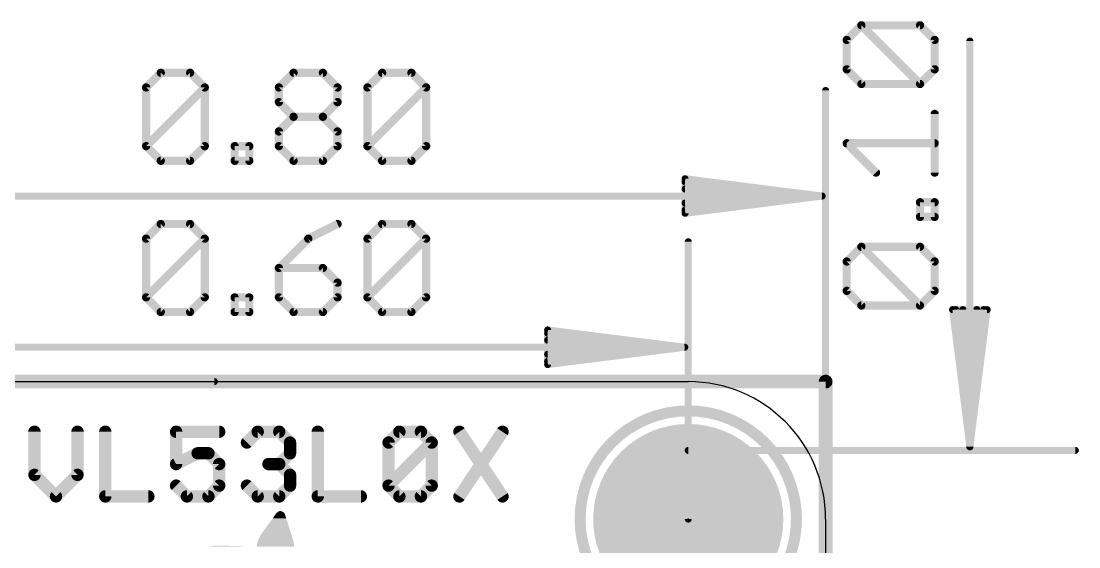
# Model space of a CAD drawing. Extents: x -6.5 to 25, y -5.3 to 24.4.
# Drawn here: x 5.44 to 25, y 14.73 to 24.44 of the extents above; entities that cross this region are included whole.
import ezdxf

# ---------------------------------------------------------------- set-up
doc = ezdxf.new("R2010")
doc.units = 0
for name, color, linetype in [('1', 12, 'CONTINUOUS'), ('16', 132, 'CONTINUOUS'), ('17', 110, 'CONTINUOUS'), ('20', 53, 'CONTINUOUS'), ('21', 40, 'CONTINUOUS'), ('23', 53, 'CONTINUOUS'), ('47', 253, 'CONTINUOUS')]:
    doc.layers.add(name, color=color, linetype=linetype)

# ---------------------------------------------------------------- blocks, each defined once
blk = doc.blocks.new('ROUNDP')
at = {"const_width": 0.5}
blk.add_lwpolyline([(0, -0.25, 1), (0, 0.25, 1), (0, -0.25)], format="xyb", dxfattribs=at)
blk = doc.blocks.new('RECT')
blk.add_solid([(-0.5, -0.5), (0.5, -0.5), (-0.5, 0.5), (0.5, 0.5)])

msp = doc.modelspace()

# ---------------------------------------------------------------- linework, layer by layer
at = {"layer": '1', "const_width": 0.254}
for points in [[(0, 17.78), (20.32, 17.78)], [(20.32, 17.78), (20.32, 0)]]:
    msp.add_lwpolyline(points, dxfattribs=at)
at = {"layer": '1', "const_width": 0.127}
for points in [[(20.3835, 17.78, 1), (20.2565, 17.78)], [(20.32, 17.7165, 1), (20.32, 17.8435)]]:
    msp.add_lwpolyline(points, format="xyb", dxfattribs=at)
at = {"layer": '16', "const_width": 0.254}
for points in [[(0, 17.78), (20.32, 17.78)], [(20.32, 17.78), (20.32, 0)]]:
    msp.add_lwpolyline(points, dxfattribs=at)
at = {"layer": '16', "const_width": 0.127}
for points in [[(20.3835, 17.78, 1), (20.2565, 17.78)], [(20.32, 17.7165, 1), (20.32, 17.8435)]]:
    msp.add_lwpolyline(points, format="xyb", dxfattribs=at)
at = {"layer": '20'}
for p, q in [((2.54, 17.78), (17.78, 17.78)), ((20.32, 15.24), (20.32, 2.54))]:
    msp.add_line(p, q, dxfattribs=at)
msp.add_arc((17.78, 15.24), 2.54, 0, 90, dxfattribs=at)
at = {"layer": '21'}
for points, const_width in [([(17.78, 13.24, 1), (17.78, 17.24, 1), (17.78, 13.24)], 0.2032), ([(5.7474, 16.8539, 1), (5.6331, 16.8539)], 0.1143), ([(6.544, 16.8539, 1), (6.4297, 16.8539)], 0.1143), ([(7.0571, 16.8539, 1), (6.9428, 16.8539)], 0.1143), ([(8.3097, 16.9111, 1), (8.3097, 16.7968)], 0.1143), ([(8.3669, 16.8539, 1), (8.2526, 16.8539)], 0.1143), ([(9.1063, 16.7968, 1), (9.1063, 16.9111)], 0.1143), ([(9.8186, 16.9111, 1), (9.8186, 16.7968)], 0.1143), ([(9.859, 16.8135, 1), (9.7782, 16.8943)], 0.1143), ([(10.2573, 16.8943, 1), (10.1764, 16.8135)], 0.1143), ([(10.2168, 16.7968, 1), (10.2168, 16.9111)], 0.1143), ([(10.9863, 16.8539, 1), (10.872, 16.8539)], 0.1143), ([(12.438, 16.9111, 1), (12.438, 16.7968)], 0.1143), ([(12.4784, 16.8135, 1), (12.3976, 16.8943)], 0.1143), ([(12.8767, 16.8943, 1), (12.7959, 16.8135)], 0.1143), ([(12.8363, 16.7968, 1), (12.8363, 16.9111)], 0.1143), ([(13.5962, 16.8856, 1), (13.5011, 16.8222)], 0.1143), ([(14.3927, 16.8222, 1), (14.2976, 16.8856)], 0.1143), ([(9.579, 16.6952, 1), (9.6598, 16.6144)], 0.1143), ([(10.4731, 16.6548, 1), (10.3588, 16.6548)], 0.1143), ([(10.3756, 16.6144, 1), (10.4564, 16.6952)], 0.1143), ([(12.296, 16.6548, 1), (12.1817, 16.6548)], 0.1143), ([(12.1985, 16.6952, 1), (12.2793, 16.6144)], 0.1143), ([(13.0926, 16.6548, 1), (12.9783, 16.6548)], 0.1143), ([(13.0758, 16.6144, 1), (12.995, 16.6952)], 0.1143), ([(12.995, 16.6144, 1), (13.0758, 16.6952)], 0.1143), ([(8.708, 16.5128, 1), (8.708, 16.3985)], 0.1143), ([(8.7335, 16.4045, 1), (8.6824, 16.5068)], 0.1143), ([(8.9475, 16.4961, 1), (8.8667, 16.4152)], 0.1143), ([(8.9071, 16.3985, 1), (8.9071, 16.5128)], 0.1143), ([(10.3588, 16.4556, 1), (10.4731, 16.4556)], 0.1143), ([(10.4564, 16.4152, 1), (10.3756, 16.4961)], 0.1143), ([(8.2841, 16.3076, 1), (8.3353, 16.2054)], 0.1143), ([(8.2526, 16.2565, 1), (8.3669, 16.2565)], 0.1143), ([(9.1634, 16.2565, 1), (9.0491, 16.2565)], 0.1143), ([(9.0658, 16.2161, 1), (9.1467, 16.2969)], 0.1143), ([(10.0177, 16.3137, 1), (10.0177, 16.1994)], 0.1143), ([(10.2573, 16.2969, 1), (10.1764, 16.2161)], 0.1143), ([(10.1764, 16.2969, 1), (10.2573, 16.2161)], 0.1143), ([(10.2168, 16.1994, 1), (10.2168, 16.3137)], 0.1143), ([(5.7307, 16.0978, 1), (5.6498, 16.017)], 0.1143), ([(5.6331, 16.0574, 1), (5.7474, 16.0574)], 0.1143), ([(6.4297, 16.0574, 1), (6.544, 16.0574)], 0.1143), ([(6.5272, 16.017, 1), (6.4464, 16.0978)], 0.1143), ([(10.4731, 16.0574, 1), (10.3588, 16.0574)], 0.1143), ([(10.3756, 16.017, 1), (10.4564, 16.0978)], 0.1143), ([(8.3501, 15.8986, 1), (8.2693, 15.8178)], 0.1143), ([(9.0491, 15.8582, 1), (9.1634, 15.8582)], 0.1143), ([(9.1467, 15.8178, 1), (9.0658, 15.8986)], 0.1143), ([(9.6598, 15.8986, 1), (9.579, 15.8178)], 0.1143), ([(10.3588, 15.8582, 1), (10.4731, 15.8582)], 0.1143), ([(10.4564, 15.8178, 1), (10.3756, 15.8986)], 0.1143), ([(12.1817, 15.8582, 1), (12.296, 15.8582)], 0.1143), ([(12.2793, 15.8986, 1), (12.1985, 15.8178)], 0.1143), ([(12.1985, 15.8986, 1), (12.2793, 15.8178)], 0.1143), ([(12.9783, 15.8582, 1), (13.0926, 15.8582)], 0.1143), ([(13.0758, 15.8178, 1), (12.995, 15.8986)], 0.1143), ([(6.0481, 15.6995, 1), (6.1289, 15.6187)], 0.1143), ([(6.0481, 15.6187, 1), (6.1289, 15.6995)], 0.1143), ([(7, 15.7163, 1), (7, 15.602)], 0.1143), ([(6.9428, 15.6591, 1), (7.0571, 15.6591)], 0.1143), ([(7.7965, 15.602, 1), (7.7965, 15.7163)], 0.1143), ([(8.5088, 15.7163, 1), (8.5088, 15.602)], 0.1143), ([(8.4684, 15.6187, 1), (8.5493, 15.6995)], 0.1143), ([(8.8667, 15.6995, 1), (8.9475, 15.6187)], 0.1143), ([(8.9071, 15.602, 1), (8.9071, 15.7163)], 0.1143), ([(9.8186, 15.7163, 1), (9.8186, 15.602)], 0.1143), ([(9.7782, 15.6187, 1), (9.859, 15.6995)], 0.1143), ([(10.1764, 15.6995, 1), (10.2573, 15.6187)], 0.1143), ([(10.2168, 15.602, 1), (10.2168, 15.7163)], 0.1143), ([(10.872, 15.6591, 1), (10.9863, 15.6591)], 0.1143), ([(10.9292, 15.7163, 1), (10.9292, 15.602)], 0.1143), ([(11.7257, 15.602, 1), (11.7257, 15.7163)], 0.1143), ([(12.438, 15.7163, 1), (12.438, 15.602)], 0.1143), ([(12.3976, 15.6187, 1), (12.4784, 15.6995)], 0.1143), ([(12.7959, 15.6995, 1), (12.8767, 15.6187)], 0.1143), ([(12.8363, 15.602, 1), (12.8363, 15.7163)], 0.1143), ([(13.5011, 15.6908, 1), (13.5962, 15.6274)], 0.1143), ([(14.2976, 15.6274, 1), (14.3927, 15.6908)], 0.1143)]:
    msp.add_lwpolyline(points, format="xyb", dxfattribs=dict(at, const_width=const_width))
at = {"layer": '21', "const_width": 0.2286}
for points in [[(5.6903, 16.8539), (5.6903, 16.0574)], [(6.4868, 16.0574), (6.4868, 16.8539)], [(7, 16.8539), (7, 15.6591)], [(9.1063, 16.8539), (8.3097, 16.8539)], [(8.3097, 16.8539), (8.3097, 16.2565)], [(9.6194, 16.6548), (9.8186, 16.8539)], [(9.8186, 16.8539), (10.2168, 16.8539)], [(10.2168, 16.8539), (10.416, 16.6548)], [(10.9292, 16.8539), (10.9292, 15.6591)], [(12.2389, 16.6548), (12.438, 16.8539)], [(12.438, 16.8539), (12.8363, 16.8539)], [(12.8363, 16.8539), (13.0354, 16.6548)], [(13.5486, 16.8539), (14.3452, 15.6591)], [(14.3452, 16.8539), (13.5486, 15.6591)], [(10.416, 16.6548), (10.416, 16.4556)], [(12.2389, 15.8582), (12.2389, 16.6548)], [(12.2389, 15.8582), (13.0354, 16.6548)], [(13.0354, 16.6548), (13.0354, 15.8582)], [(8.3097, 16.2565), (8.708, 16.4556)], [(8.708, 16.4556), (8.9071, 16.4556)], [(8.9071, 16.4556), (9.1063, 16.2565)], [(10.416, 16.4556), (10.2168, 16.2565)], [(9.1063, 16.2565), (9.1063, 15.8582)], [(10.2168, 16.2565), (10.0177, 16.2565)], [(10.2168, 16.2565), (10.416, 16.0574)], [(5.6903, 16.0574), (6.0885, 15.6591)], [(6.0885, 15.6591), (6.4868, 16.0574)], [(10.416, 16.0574), (10.416, 15.8582)], [(8.5088, 15.6591), (8.3097, 15.8582)], [(9.1063, 15.8582), (8.9071, 15.6591)], [(9.8186, 15.6591), (9.6194, 15.8582)], [(10.416, 15.8582), (10.2168, 15.6591)], [(12.438, 15.6591), (12.2389, 15.8582)], [(13.0354, 15.8582), (12.8363, 15.6591)], [(7, 15.6591), (7.7965, 15.6591)], [(8.9071, 15.6591), (8.5088, 15.6591)], [(10.2168, 15.6591), (9.8186, 15.6591)], [(10.9292, 15.6591), (11.7257, 15.6591)], [(12.8363, 15.6591), (12.438, 15.6591)]]:
    msp.add_lwpolyline(points, dxfattribs=at)
at = {"layer": '23'}
msp.add_point((17.78, 15.24), dxfattribs=at)
at = {"layer": '47'}
for points, const_width in [([(20.7093, 24.0926), (20.9805, 24.3637)], 0.1524), ([(20.9805, 24.3637), (22.0651, 24.3637)], 0.1524), ([(22.0651, 23.2791), (20.9805, 24.3637)], 0.1524), ([(22.0651, 24.3637), (22.3363, 24.0926)], 0.1524), ([(20.7093, 23.5503), (20.7093, 24.0926)], 0.1524), ([(22.3363, 24.0926), (22.3363, 23.5503)], 0.1524), ([(22.987, 16.575), (22.987, 24.0728)], 0.13), ([(7.7548, 23.2155), (8.026, 23.4867)], 0.1524), ([(8.026, 23.4867), (8.5683, 23.4867)], 0.1524), ([(8.5683, 23.4867), (8.8395, 23.2155)], 0.1524), ([(10.2105, 23.2155), (10.4817, 23.4867)], 0.1524), ([(10.4817, 23.4867), (11.024, 23.4867)], 0.1524), ([(11.024, 23.4867), (11.2952, 23.2155)], 0.1524), ([(11.8477, 23.2155), (12.1189, 23.4867)], 0.1524), ([(12.1189, 23.4867), (12.6612, 23.4867)], 0.1524), ([(12.6612, 23.4867), (12.9324, 23.2155)], 0.1524), ([(20.9805, 23.2791), (20.7093, 23.5503)], 0.1524), ([(22.3363, 23.5503), (22.0651, 23.2791)], 0.1524), ([(7.7548, 22.1309), (7.7548, 23.2155)], 0.1524), ([(7.7548, 22.1309), (8.8395, 23.2155)], 0.1524), ([(8.8395, 23.2155), (8.8395, 22.1309)], 0.1524), ([(10.2105, 22.9444), (10.2105, 23.2155)], 0.1524), ([(11.2952, 23.2155), (11.2952, 22.9444)], 0.1524), ([(11.8477, 22.1309), (11.8477, 23.2155)], 0.1524), ([(11.8477, 22.1309), (12.9324, 23.2155)], 0.1524), ([(12.9324, 23.2155), (12.9324, 22.1309)], 0.1524), ([(22.0651, 23.2791), (20.9805, 23.2791)], 0.1524), ([(20.32, 4.826), (20.32, 23.159)], 0.13), ([(10.4817, 22.6732), (10.2105, 22.9444)], 0.1524), ([(11.2952, 22.9444), (11.024, 22.6732)], 0.1524), ([(10.2105, 22.402), (10.4817, 22.6732)], 0.1524), ([(10.4817, 22.6732), (11.024, 22.6732)], 0.1524), ([(11.024, 22.6732), (11.2952, 22.402)], 0.1524), ([(22.3363, 21.6419), (22.3363, 22.7266)], 0.1524), ([(10.2105, 22.1309), (10.2105, 22.402)], 0.1524), ([(11.2952, 22.402), (11.2952, 22.1309)], 0.1524), ([(8.026, 21.8597), (7.7548, 22.1309)], 0.1524), ([(8.8395, 22.1309), (8.5683, 21.8597)], 0.1524), ([(9.392, 21.8597), (9.392, 22.1309)], 0.1524), ([(9.392, 22.1309), (9.6631, 22.1309)], 0.1524), ([(9.6631, 22.1309), (9.6631, 21.8597)], 0.1524), ([(10.4817, 21.8597), (10.2105, 22.1309)], 0.1524), ([(11.2952, 22.1309), (11.024, 21.8597)], 0.1524), ([(12.1189, 21.8597), (11.8477, 22.1309)], 0.1524), ([(12.9324, 22.1309), (12.6612, 21.8597)], 0.1524), ([(21.2516, 21.6419), (20.7093, 22.1843)], 0.1524), ([(20.7093, 22.1843), (22.3363, 22.1843)], 0.1524), ([(8.5683, 21.8597), (8.026, 21.8597)], 0.1524), ([(9.6631, 21.8597), (9.392, 21.8597)], 0.1524), ([(11.024, 21.8597), (10.4817, 21.8597)], 0.1524), ([(12.6612, 21.8597), (12.1189, 21.8597)], 0.1524), ([(20.255, 21.209), (17.72, 21.5282)], 0.13), ([(17.72, 21.5282), (17.72, 20.8898)], 0.13), ([(20.255, 21.209), (17.72, 21.469)], 0.13), ([(20.255, 21.209), (17.72, 21.339)], 0.13), ([(0.065, 21.209), (20.255, 21.209)], 0.13), ([(17.72, 20.8898), (20.255, 21.209)], 0.13), ([(17.72, 21.079), (20.255, 21.209)], 0.13), ([(17.72, 20.949), (20.255, 21.209)], 0.13), ([(22.0651, 20.8234), (22.0651, 21.0945)], 0.1524), ([(22.0651, 21.0945), (22.3363, 21.0945)], 0.1524), ([(22.3363, 21.0945), (22.3363, 20.8234)], 0.1524), ([(7.7548, 20.4215), (8.026, 20.6927)], 0.1524), ([(8.026, 20.6927), (8.5683, 20.6927)], 0.1524), ([(8.5683, 20.6927), (8.8395, 20.4215)], 0.1524), ([(11.2952, 20.6927), (10.7529, 20.4215)], 0.1524), ([(11.8477, 20.4215), (12.1189, 20.6927)], 0.1524), ([(12.1189, 20.6927), (12.6612, 20.6927)], 0.1524), ([(12.6612, 20.6927), (12.9324, 20.4215)], 0.1524), ([(22.3363, 20.8234), (22.0651, 20.8234)], 0.1524), ([(7.7548, 19.3369), (7.7548, 20.4215)], 0.1524), ([(7.7548, 19.3369), (8.8395, 20.4215)], 0.1524), ([(8.8395, 20.4215), (8.8395, 19.3369)], 0.1524), ([(10.7529, 20.4215), (10.2105, 19.8792)], 0.1524), ([(11.8477, 19.3369), (11.8477, 20.4215)], 0.1524), ([(11.8477, 19.3369), (12.9324, 20.4215)], 0.1524), ([(12.9324, 20.4215), (12.9324, 19.3369)], 0.1524), ([(17.78, 15.24), (17.78, 20.365)], 0.13), ([(20.7093, 19.9997), (20.9805, 20.2709)], 0.1524), ([(20.9805, 20.2709), (22.0651, 20.2709)], 0.1524), ([(22.0651, 19.1862), (20.9805, 20.2709)], 0.1524), ([(22.0651, 20.2709), (22.3363, 19.9997)], 0.1524), ([(10.2105, 19.8792), (10.2105, 19.3369)], 0.1524), ([(11.024, 19.8792), (10.2105, 19.8792)], 0.1524), ([(11.2952, 19.608), (11.024, 19.8792)], 0.1524), ([(20.7093, 19.4574), (20.7093, 19.9997)], 0.1524), ([(22.3363, 19.9997), (22.3363, 19.4574)], 0.1524), ([(11.2952, 19.3369), (11.2952, 19.608)], 0.1524), ([(8.026, 19.0657), (7.7548, 19.3369)], 0.1524), ([(8.8395, 19.3369), (8.5683, 19.0657)], 0.1524), ([(9.392, 19.0657), (9.392, 19.3369)], 0.1524), ([(9.392, 19.3369), (9.6631, 19.3369)], 0.1524), ([(9.6631, 19.3369), (9.6631, 19.0657)], 0.1524), ([(10.2105, 19.3369), (10.4817, 19.0657)], 0.1524), ([(11.024, 19.0657), (11.2952, 19.3369)], 0.1524), ([(12.1189, 19.0657), (11.8477, 19.3369)], 0.1524), ([(12.9324, 19.3369), (12.6612, 19.0657)], 0.1524), ([(20.9805, 19.1862), (20.7093, 19.4574)], 0.1524), ([(22.3363, 19.4574), (22.0651, 19.1862)], 0.1524), ([(22.0651, 19.1862), (20.9805, 19.1862)], 0.1524), ([(22.987, 16.575), (22.6678, 19.11)], 0.13), ([(22.6678, 19.11), (23.3062, 19.11)], 0.13), ([(22.987, 16.575), (22.727, 19.11)], 0.13), ([(22.987, 16.575), (22.857, 19.11)], 0.13), ([(23.3062, 19.11), (22.987, 16.575)], 0.13), ([(23.117, 19.11), (22.987, 16.575)], 0.13), ([(23.247, 19.11), (22.987, 16.575)], 0.13), ([(8.5683, 19.0657), (8.026, 19.0657)], 0.1524), ([(9.6631, 19.0657), (9.392, 19.0657)], 0.1524), ([(10.4817, 19.0657), (11.024, 19.0657)], 0.1524), ([(12.6612, 19.0657), (12.1189, 19.0657)], 0.1524), ([(17.715, 18.415), (15.18, 18.7342)], 0.13), ([(15.18, 18.7342), (15.18, 18.0958)], 0.13), ([(17.715, 18.415), (15.18, 18.675)], 0.13), ([(17.715, 18.415), (15.18, 18.545)], 0.13), ([(2.605, 18.415), (17.715, 18.415)], 0.13), ([(15.18, 18.0958), (17.715, 18.415)], 0.13), ([(15.18, 18.285), (17.715, 18.415)], 0.13), ([(15.18, 18.155), (17.715, 18.415)], 0.13), ([(9.017, 17.78), (-6.141, 17.78)], 0.13), ([(17.78, 16.51), (24.937, 16.51)], 0.13)]:
    msp.add_lwpolyline(points, dxfattribs=dict(at, const_width=const_width))
for points, const_width in [([(21.0074, 24.3907, 1), (20.9535, 24.3368)], 0.0762), ([(20.9805, 24.4018, 1), (20.9805, 24.3256)], 0.0762), ([(21.0074, 24.3368, 1), (20.9535, 24.3907)], 0.0762), ([(22.0921, 24.3907, 1), (22.0382, 24.3368)], 0.0762), ([(22.0651, 24.3256, 1), (22.0651, 24.4018)], 0.0762), ([(20.7474, 24.0926, 1), (20.6712, 24.0926)], 0.0762), ([(20.6824, 24.1195, 1), (20.7363, 24.0656)], 0.0762), ([(22.3744, 24.0926, 1), (22.2982, 24.0926)], 0.0762), ([(22.3094, 24.0656, 1), (22.3632, 24.1195)], 0.0762), ([(23.0195, 24.0728, 1), (22.9545, 24.0728)], 0.065), ([(8.026, 23.5248, 1), (8.026, 23.4486)], 0.0762), ([(8.0529, 23.4597, 1), (7.999, 23.5136)], 0.0762), ([(8.5952, 23.5136, 1), (8.5414, 23.4597)], 0.0762), ([(8.5683, 23.4486, 1), (8.5683, 23.5248)], 0.0762), ([(10.4817, 23.5248, 1), (10.4817, 23.4486)], 0.0762), ([(10.5086, 23.4597, 1), (10.4548, 23.5136)], 0.0762), ([(11.051, 23.5136, 1), (10.9971, 23.4597)], 0.0762), ([(11.024, 23.4486, 1), (11.024, 23.5248)], 0.0762), ([(12.1189, 23.5248, 1), (12.1189, 23.4486)], 0.0762), ([(12.1458, 23.4597, 1), (12.0919, 23.5136)], 0.0762), ([(12.6881, 23.5136, 1), (12.6343, 23.4597)], 0.0762), ([(12.6612, 23.4486, 1), (12.6612, 23.5248)], 0.0762), ([(20.7363, 23.5772, 1), (20.6824, 23.5233)], 0.0762), ([(20.6712, 23.5503, 1), (20.7474, 23.5503)], 0.0762), ([(22.2982, 23.5503, 1), (22.3744, 23.5503)], 0.0762), ([(22.3632, 23.5233, 1), (22.3094, 23.5772)], 0.0762), ([(7.7929, 23.2155, 1), (7.7167, 23.2155)], 0.0762), ([(7.7279, 23.2425, 1), (7.7818, 23.1886)], 0.0762), ([(8.8776, 23.2155, 1), (8.8014, 23.2155)], 0.0762), ([(8.8664, 23.1886, 1), (8.8125, 23.2425)], 0.0762), ([(8.8125, 23.1886, 1), (8.8664, 23.2425)], 0.0762), ([(10.2486, 23.2155, 1), (10.1724, 23.2155)], 0.0762), ([(10.1836, 23.2425, 1), (10.2375, 23.1886)], 0.0762), ([(11.3333, 23.2155, 1), (11.2571, 23.2155)], 0.0762), ([(11.2683, 23.1886, 1), (11.3221, 23.2425)], 0.0762), ([(11.8858, 23.2155, 1), (11.8096, 23.2155)], 0.0762), ([(11.8208, 23.2425, 1), (11.8746, 23.1886)], 0.0762), ([(12.9705, 23.2155, 1), (12.8943, 23.2155)], 0.0762), ([(12.9593, 23.1886, 1), (12.9054, 23.2425)], 0.0762), ([(12.9054, 23.1886, 1), (12.9593, 23.2425)], 0.0762), ([(20.9805, 23.3172, 1), (20.9805, 23.241)], 0.0762), ([(20.9535, 23.2521, 1), (21.0074, 23.306)], 0.0762), ([(22.0382, 23.306, 1), (22.0921, 23.2521)], 0.0762), ([(22.0382, 23.2521, 1), (22.0921, 23.306)], 0.0762), ([(22.0651, 23.241, 1), (22.0651, 23.3172)], 0.0762), ([(20.3525, 23.159, 1), (20.2875, 23.159)], 0.065), ([(10.2375, 22.9713, 1), (10.1836, 22.9174)], 0.0762), ([(10.1724, 22.9444, 1), (10.2486, 22.9444)], 0.0762), ([(11.2571, 22.9444, 1), (11.3333, 22.9444)], 0.0762), ([(11.3221, 22.9174, 1), (11.2683, 22.9713)], 0.0762), ([(10.4817, 22.7113, 1), (10.4817, 22.6351)], 0.0762), ([(10.5086, 22.6463, 1), (10.4548, 22.7001)], 0.0762), ([(10.4548, 22.6463, 1), (10.5086, 22.7001)], 0.0762), ([(11.051, 22.7001, 1), (10.9971, 22.6463)], 0.0762), ([(10.9971, 22.7001, 1), (11.051, 22.6463)], 0.0762), ([(11.024, 22.6351, 1), (11.024, 22.7113)], 0.0762), ([(22.3744, 22.7266, 1), (22.2982, 22.7266)], 0.0762), ([(10.2486, 22.402, 1), (10.1724, 22.402)], 0.0762), ([(10.1836, 22.429, 1), (10.2375, 22.3751)], 0.0762), ([(11.3333, 22.402, 1), (11.2571, 22.402)], 0.0762), ([(11.2683, 22.3751, 1), (11.3221, 22.429)], 0.0762), ([(7.7818, 22.1578, 1), (7.7279, 22.1039)], 0.0762), ([(7.7279, 22.1578, 1), (7.7818, 22.1039)], 0.0762), ([(7.7167, 22.1309, 1), (7.7929, 22.1309)], 0.0762), ([(8.8014, 22.1309, 1), (8.8776, 22.1309)], 0.0762), ([(8.8664, 22.1039, 1), (8.8125, 22.1578)], 0.0762), ([(9.4301, 22.1309, 1), (9.3539, 22.1309)], 0.0762), ([(9.392, 22.169, 1), (9.392, 22.0928)], 0.0762), ([(9.7012, 22.1309, 1), (9.625, 22.1309)], 0.0762), ([(9.6631, 22.0928, 1), (9.6631, 22.169)], 0.0762), ([(10.2375, 22.1578, 1), (10.1836, 22.1039)], 0.0762), ([(10.1724, 22.1309, 1), (10.2486, 22.1309)], 0.0762), ([(11.2571, 22.1309, 1), (11.3333, 22.1309)], 0.0762), ([(11.3221, 22.1039, 1), (11.2683, 22.1578)], 0.0762), ([(11.8746, 22.1578, 1), (11.8208, 22.1039)], 0.0762), ([(11.8208, 22.1578, 1), (11.8746, 22.1039)], 0.0762), ([(11.8096, 22.1309, 1), (11.8858, 22.1309)], 0.0762), ([(12.8943, 22.1309, 1), (12.9705, 22.1309)], 0.0762), ([(12.9593, 22.1039, 1), (12.9054, 22.1578)], 0.0762), ([(20.7363, 22.2112, 1), (20.6824, 22.1573)], 0.0762), ([(20.7093, 22.2224, 1), (20.7093, 22.1462)], 0.0762), ([(22.3363, 22.1462, 1), (22.3363, 22.2224)], 0.0762), ([(8.026, 21.8978, 1), (8.026, 21.8216)], 0.0762), ([(7.999, 21.8328, 1), (8.0529, 21.8866)], 0.0762), ([(8.5414, 21.8866, 1), (8.5952, 21.8328)], 0.0762), ([(8.5683, 21.8216, 1), (8.5683, 21.8978)], 0.0762), ([(9.392, 21.8978, 1), (9.392, 21.8216)], 0.0762), ([(9.6631, 21.8216, 1), (9.6631, 21.8978)], 0.0762), ([(10.4817, 21.8978, 1), (10.4817, 21.8216)], 0.0762), ([(10.4548, 21.8328, 1), (10.5086, 21.8866)], 0.0762), ([(10.9971, 21.8866, 1), (11.051, 21.8328)], 0.0762), ([(11.024, 21.8216, 1), (11.024, 21.8978)], 0.0762), ([(12.1189, 21.8978, 1), (12.1189, 21.8216)], 0.0762), ([(12.0919, 21.8328, 1), (12.1458, 21.8866)], 0.0762), ([(12.6343, 21.8866, 1), (12.6881, 21.8328)], 0.0762), ([(12.6612, 21.8216, 1), (12.6612, 21.8978)], 0.0762), ([(9.3539, 21.8597, 1), (9.4301, 21.8597)], 0.0762), ([(9.625, 21.8597, 1), (9.7012, 21.8597)], 0.0762), ([(17.7241, 21.5605, 1), (17.7159, 21.496)], 0.065), ([(17.7525, 21.5282, 1), (17.6875, 21.5282)], 0.065), ([(17.7233, 21.5013, 1), (17.7167, 21.4367)], 0.065), ([(21.2247, 21.615, 1), (21.2786, 21.6689)], 0.0762), ([(22.2982, 21.6419, 1), (22.3744, 21.6419)], 0.0762), ([(17.7217, 21.3715, 1), (17.7183, 21.3065)], 0.065), ([(17.7183, 21.1115, 1), (17.7217, 21.0465)], 0.065), ([(20.2591, 21.1768, 1), (20.2509, 21.2412)], 0.065), ([(20.2509, 21.1768, 1), (20.2591, 21.2412)], 0.065), ([(20.2583, 21.1767, 1), (20.2517, 21.2413)], 0.065), ([(20.2517, 21.1767, 1), (20.2583, 21.2413)], 0.065), ([(20.2533, 21.1765, 1), (20.2567, 21.2415)], 0.065), ([(20.2567, 21.1765, 1), (20.2533, 21.2415)], 0.065), ([(20.255, 21.1765, 1), (20.255, 21.2415)], 0.065), ([(22.1032, 21.0945, 1), (22.027, 21.0945)], 0.0762), ([(22.0651, 21.1326, 1), (22.0651, 21.0564)], 0.0762), ([(22.3744, 21.0945, 1), (22.2982, 21.0945)], 0.0762), ([(22.3363, 21.0564, 1), (22.3363, 21.1326)], 0.0762), ([(17.7167, 20.9813, 1), (17.7233, 20.9167)], 0.065), ([(17.7159, 20.922, 1), (17.7241, 20.8575)], 0.065), ([(8.026, 20.7308, 1), (8.026, 20.6546)], 0.0762), ([(8.0529, 20.6657, 1), (7.999, 20.7196)], 0.0762), ([(8.5952, 20.7196, 1), (8.5414, 20.6657)], 0.0762), ([(8.5683, 20.6546, 1), (8.5683, 20.7308)], 0.0762), ([(11.3122, 20.6586, 1), (11.2782, 20.7268)], 0.0762), ([(12.1189, 20.7308, 1), (12.1189, 20.6546)], 0.0762), ([(12.1458, 20.6657, 1), (12.0919, 20.7196)], 0.0762), ([(12.6881, 20.7196, 1), (12.6343, 20.6657)], 0.0762), ([(12.6612, 20.6546, 1), (12.6612, 20.7308)], 0.0762), ([(17.6875, 20.8898, 1), (17.7525, 20.8898)], 0.065), ([(22.0651, 20.8615, 1), (22.0651, 20.7853)], 0.0762), ([(22.027, 20.8234, 1), (22.1032, 20.8234)], 0.0762), ([(22.2982, 20.8234, 1), (22.3744, 20.8234)], 0.0762), ([(22.3363, 20.7853, 1), (22.3363, 20.8615)], 0.0762), ([(7.7929, 20.4215, 1), (7.7167, 20.4215)], 0.0762), ([(7.7279, 20.4485, 1), (7.7818, 20.3946)], 0.0762), ([(8.8776, 20.4215, 1), (8.8014, 20.4215)], 0.0762), ([(8.8664, 20.3946, 1), (8.8125, 20.4485)], 0.0762), ([(8.8125, 20.3946, 1), (8.8664, 20.4485)], 0.0762), ([(10.7358, 20.4556, 1), (10.7699, 20.3874)], 0.0762), ([(10.7798, 20.3946, 1), (10.7259, 20.4485)], 0.0762), ([(11.8858, 20.4215, 1), (11.8096, 20.4215)], 0.0762), ([(11.8208, 20.4485, 1), (11.8746, 20.3946)], 0.0762), ([(12.9705, 20.4215, 1), (12.8943, 20.4215)], 0.0762), ([(12.9593, 20.3946, 1), (12.9054, 20.4485)], 0.0762), ([(12.9054, 20.3946, 1), (12.9593, 20.4485)], 0.0762), ([(17.8125, 20.365, 1), (17.7475, 20.365)], 0.065), ([(21.0074, 20.2978, 1), (20.9535, 20.2439)], 0.0762), ([(20.9805, 20.309, 1), (20.9805, 20.2328)], 0.0762), ([(21.0074, 20.2439, 1), (20.9535, 20.2978)], 0.0762), ([(22.0921, 20.2978, 1), (22.0382, 20.2439)], 0.0762), ([(22.0651, 20.2328, 1), (22.0651, 20.309)], 0.0762), ([(10.2486, 19.8792, 1), (10.1724, 19.8792)], 0.0762), ([(10.2105, 19.9173, 1), (10.2105, 19.8411)], 0.0762), ([(11.051, 19.9061, 1), (10.9971, 19.8523)], 0.0762), ([(11.024, 19.8411, 1), (11.024, 19.9173)], 0.0762), ([(20.7474, 19.9997, 1), (20.6712, 19.9997)], 0.0762), ([(20.6824, 20.0266, 1), (20.7363, 19.9728)], 0.0762), ([(22.3744, 19.9997, 1), (22.2982, 19.9997)], 0.0762), ([(22.3094, 19.9728, 1), (22.3632, 20.0266)], 0.0762), ([(10.1836, 19.9061, 1), (10.2375, 19.8523)], 0.0762), ([(11.3333, 19.608, 1), (11.2571, 19.608)], 0.0762), ([(11.2683, 19.5811, 1), (11.3221, 19.635)], 0.0762), ([(7.7818, 19.3638, 1), (7.7279, 19.3099)], 0.0762), ([(7.7279, 19.3638, 1), (7.7818, 19.3099)], 0.0762), ([(7.7167, 19.3369, 1), (7.7929, 19.3369)], 0.0762), ([(8.8014, 19.3369, 1), (8.8776, 19.3369)], 0.0762), ([(8.8664, 19.3099, 1), (8.8125, 19.3638)], 0.0762), ([(9.4301, 19.3369, 1), (9.3539, 19.3369)], 0.0762), ([(9.392, 19.375, 1), (9.392, 19.2988)], 0.0762), ([(9.7012, 19.3369, 1), (9.625, 19.3369)], 0.0762), ([(9.6631, 19.2988, 1), (9.6631, 19.375)], 0.0762), ([(10.2375, 19.3638, 1), (10.1836, 19.3099)], 0.0762), ([(10.1724, 19.3369, 1), (10.2486, 19.3369)], 0.0762), ([(11.2571, 19.3369, 1), (11.3333, 19.3369)], 0.0762), ([(11.3221, 19.3099, 1), (11.2683, 19.3638)], 0.0762), ([(11.8746, 19.3638, 1), (11.8208, 19.3099)], 0.0762), ([(11.8208, 19.3638, 1), (11.8746, 19.3099)], 0.0762), ([(11.8096, 19.3369, 1), (11.8858, 19.3369)], 0.0762), ([(12.8943, 19.3369, 1), (12.9705, 19.3369)], 0.0762), ([(12.9593, 19.3099, 1), (12.9054, 19.3638)], 0.0762), ([(20.7363, 19.4843, 1), (20.6824, 19.4304)], 0.0762), ([(20.6712, 19.4574, 1), (20.7474, 19.4574)], 0.0762), ([(22.2982, 19.4574, 1), (22.3744, 19.4574)], 0.0762), ([(22.3632, 19.4304, 1), (22.3094, 19.4843)], 0.0762), ([(20.9805, 19.2243, 1), (20.9805, 19.1481)], 0.0762), ([(20.9535, 19.1593, 1), (21.0074, 19.2131)], 0.0762), ([(22.0382, 19.2131, 1), (22.0921, 19.1593)], 0.0762), ([(22.0382, 19.1593, 1), (22.0921, 19.2131)], 0.0762), ([(22.0651, 19.1481, 1), (22.0651, 19.2243)], 0.0762), ([(22.7, 19.1141, 1), (22.6355, 19.1059)], 0.065), ([(22.6678, 19.1425, 1), (22.6678, 19.0775)], 0.065), ([(22.7593, 19.1133, 1), (22.6947, 19.1067)], 0.065), ([(22.8895, 19.1117, 1), (22.8245, 19.1083)], 0.065), ([(23.1495, 19.1083, 1), (23.0845, 19.1117)], 0.065), ([(23.2793, 19.1067, 1), (23.2147, 19.1133)], 0.065), ([(23.3385, 19.1059, 1), (23.274, 19.1141)], 0.065), ([(23.3062, 19.0775, 1), (23.3062, 19.1425)], 0.065), ([(8.026, 19.1038, 1), (8.026, 19.0276)], 0.0762), ([(7.999, 19.0388, 1), (8.0529, 19.0926)], 0.0762), ([(8.5414, 19.0926, 1), (8.5952, 19.0388)], 0.0762), ([(8.5683, 19.0276, 1), (8.5683, 19.1038)], 0.0762), ([(9.392, 19.1038, 1), (9.392, 19.0276)], 0.0762), ([(9.3539, 19.0657, 1), (9.4301, 19.0657)], 0.0762), ([(9.625, 19.0657, 1), (9.7012, 19.0657)], 0.0762), ([(9.6631, 19.0276, 1), (9.6631, 19.1038)], 0.0762), ([(10.4817, 19.1038, 1), (10.4817, 19.0276)], 0.0762), ([(10.4548, 19.0388, 1), (10.5086, 19.0926)], 0.0762), ([(10.9971, 19.0926, 1), (11.051, 19.0388)], 0.0762), ([(11.024, 19.0276, 1), (11.024, 19.1038)], 0.0762), ([(12.1189, 19.1038, 1), (12.1189, 19.0276)], 0.0762), ([(12.0919, 19.0388, 1), (12.1458, 19.0926)], 0.0762), ([(12.6343, 19.0926, 1), (12.6881, 19.0388)], 0.0762), ([(12.6612, 19.0276, 1), (12.6612, 19.1038)], 0.0762), ([(15.1841, 18.7665, 1), (15.1759, 18.702)], 0.065), ([(15.2125, 18.7342, 1), (15.1475, 18.7342)], 0.065), ([(15.1833, 18.7073, 1), (15.1767, 18.6427)], 0.065), ([(15.1817, 18.5775, 1), (15.1783, 18.5125)], 0.065), ([(17.7191, 18.3828, 1), (17.7109, 18.4472)], 0.065), ([(17.7109, 18.3828, 1), (17.7191, 18.4472)], 0.065), ([(17.7183, 18.3827, 1), (17.7117, 18.4473)], 0.065), ([(17.7117, 18.3827, 1), (17.7183, 18.4473)], 0.065), ([(17.7133, 18.3825, 1), (17.7167, 18.4475)], 0.065), ([(17.7167, 18.3825, 1), (17.7133, 18.4475)], 0.065), ([(17.715, 18.3825, 1), (17.715, 18.4475)], 0.065), ([(15.1783, 18.3175, 1), (15.1817, 18.2525)], 0.065), ([(15.1767, 18.1873, 1), (15.1833, 18.1227)], 0.065), ([(15.1759, 18.128, 1), (15.1841, 18.0635)], 0.065), ([(15.1475, 18.0958, 1), (15.2125, 18.0958)], 0.065), ([(9.017, 17.7475, 1), (9.017, 17.8125)], 0.065), ([(17.78, 16.5425, 1), (17.78, 16.4775)], 0.065), ([(22.9548, 16.5791, 1), (23.0192, 16.5709)], 0.065), ([(22.9547, 16.5783, 1), (23.0193, 16.5717)], 0.065), ([(22.9545, 16.5733, 1), (23.0195, 16.5767)], 0.065), ([(22.9545, 16.5767, 1), (23.0195, 16.5733)], 0.065), ([(22.9545, 16.575, 1), (23.0195, 16.575)], 0.065), ([(22.9547, 16.5717, 1), (23.0193, 16.5783)], 0.065), ([(22.9548, 16.5709, 1), (23.0192, 16.5791)], 0.065), ([(24.937, 16.4775, 1), (24.937, 16.5425)], 0.065), ([(17.7475, 15.24, 1), (17.8125, 15.24)], 0.065)]:
    msp.add_lwpolyline(points, format="xyb", dxfattribs=dict(at, const_width=const_width))

# ---------------------------------------------------------------- block references
at = {"layer": '17', "xscale": 3.516, "yscale": 3.516}
msp.add_blockref('ROUNDP', (17.78, 15.24), dxfattribs=at)
msp.add_blockref('ROUNDP', (17.78, 15.24), dxfattribs=at)
at = {"layer": '21'}
for p, xscale, yscale in [((10.2216, 15.2552), 0.2514, 0.0038), ((10.2216, 15.2629), 0.2438, 0.0038), ((10.2216, 15.2591), 0.2438, 0.0039), ((10.2235, 15.2667), 0.24, 0.0038), ((10.2235, 15.2705), 0.2324, 0.0038), ((10.2254, 15.2781), 0.2286, 0.0038), ((10.2254, 15.2743), 0.2286, 0.0038), ((10.2254, 15.2819), 0.221, 0.0038), ((10.2273, 15.2895), 0.2172, 0.0038), ((10.2273, 15.2857), 0.2172, 0.0038), ((10.2273, 15.2933), 0.2096, 0.0038), ((10.2292, 15.2972), 0.2058, 0.0039), ((10.2293, 15.3048), 0.1981, 0.0038), ((10.2312, 15.301), 0.2019, 0.0038), ((10.2312, 15.3086), 0.1943, 0.0038), ((10.2312, 15.3162), 0.1867, 0.0038), ((10.2331, 15.3124), 0.1905, 0.0038), ((10.2331, 15.32), 0.1829, 0.0038), ((10.2331, 15.3238), 0.1753, 0.0038), ((10.235, 15.3314), 0.1715, 0.0038), ((10.235, 15.3276), 0.1715, 0.0038), ((10.2349, 15.3353), 0.1638, 0.0039), ((10.2368, 15.3391), 0.16, 0.0038), ((10.2368, 15.3429), 0.1524, 0.0038), ((10.2368, 15.3505), 0.1448, 0.0038), ((10.2368, 15.3467), 0.1448, 0.0038), ((10.2369, 15.3543), 0.1371, 0.0038), ((10.2369, 15.3581), 0.1295, 0.0038), ((10.2369, 15.3619), 0.1219, 0.0038), ((10.2369, 15.3657), 0.1143, 0.0038), ((10.2388, 15.3695), 0.1029, 0.0038), ((10.2369, 15.3734), 0.0915, 0.0039), ((10.2368, 15.3772), 0.0762, 0.0038), ((10.2369, 15.381), 0.0609, 0.0038), ((10.2331, 15.3848), 0.0305, 0.0038), ((10.1816, 15.0609), 0.4534, 0.0038), ((10.1835, 15.0647), 0.4496, 0.0038), ((10.1835, 15.0724), 0.442, 0.0038), ((10.1835, 15.0686), 0.442, 0.0039), ((10.1854, 15.0762), 0.4382, 0.0038), ((10.1854, 15.08), 0.4306, 0.0038), ((10.1873, 15.0876), 0.4268, 0.0038), ((10.1873, 15.0838), 0.4268, 0.0038), ((10.1874, 15.0914), 0.4191, 0.0038), ((10.1893, 15.099), 0.4153, 0.0038), ((10.1893, 15.0952), 0.4153, 0.0038), ((10.1892, 15.1028), 0.4076, 0.0038), ((10.1911, 15.1067), 0.4038, 0.0039), ((10.1911, 15.1143), 0.3962, 0.0038), ((10.193, 15.1105), 0.4, 0.0038), ((10.193, 15.1181), 0.3924, 0.0038), ((10.1949, 15.1219), 0.3886, 0.0038), ((10.1949, 15.1295), 0.381, 0.0038), ((10.1949, 15.1257), 0.381, 0.0038), ((10.1968, 15.1333), 0.3772, 0.0038), ((10.1968, 15.1409), 0.3696, 0.0038), ((10.1987, 15.1371), 0.3734, 0.0038), ((10.1988, 15.1448), 0.3657, 0.0039), ((10.2007, 15.1486), 0.3619, 0.0038), ((10.2007, 15.1562), 0.3543, 0.0038), ((10.2007, 15.1524), 0.3543, 0.0038), ((10.2026, 15.16), 0.3505, 0.0038), ((10.2026, 15.1676), 0.3429, 0.0038), ((10.2026, 15.1638), 0.3429, 0.0038), ((10.2045, 15.1714), 0.3391, 0.0038), ((10.2045, 15.1752), 0.3315, 0.0038), ((10.2064, 15.1829), 0.3277, 0.0039), ((10.2064, 15.179), 0.3277, 0.0038), ((10.2064, 15.1867), 0.3201, 0.0038), ((10.2082, 15.1943), 0.3163, 0.0038), ((10.2082, 15.1905), 0.3163, 0.0038), ((10.2083, 15.1981), 0.3086, 0.0038), ((10.2102, 15.2019), 0.3048, 0.0038), ((10.2102, 15.2095), 0.2972, 0.0038), ((10.2121, 15.2057), 0.301, 0.0038), ((10.2121, 15.2133), 0.2934, 0.0038), ((10.212, 15.221), 0.2857, 0.0039), ((10.214, 15.2171), 0.2896, 0.0038), ((10.214, 15.2248), 0.2819, 0.0038), ((10.2158, 15.2286), 0.2781, 0.0038), ((10.2158, 15.2362), 0.2705, 0.0038), ((10.2158, 15.2324), 0.2705, 0.0038), ((10.2178, 15.24), 0.2667, 0.0038), ((10.2196, 15.2438), 0.2629, 0.0038), ((10.2178, 15.2476), 0.2591, 0.0038), ((10.2197, 15.2514), 0.2552, 0.0038), ((10.1511, 14.8628), 0.6362, 0.0038), ((10.153, 14.8742), 0.6324, 0.0038), ((10.153, 14.8704), 0.6324, 0.0038), ((10.153, 14.8666), 0.6324, 0.0038), ((10.153, 14.8819), 0.6248, 0.0038), ((10.153, 14.878), 0.6248, 0.0039), ((10.153, 14.8895), 0.6172, 0.0038), ((10.1549, 14.8857), 0.621, 0.0038), ((10.1549, 14.8971), 0.6134, 0.0038), ((10.1549, 14.8933), 0.6134, 0.0038), ((10.1549, 14.9047), 0.6058, 0.0038), ((10.1549, 14.9009), 0.6058, 0.0038), ((10.1549, 14.9123), 0.5982, 0.0038), ((10.1568, 14.9085), 0.602, 0.0038), ((10.1568, 14.92), 0.5944, 0.0038), ((10.1568, 14.9162), 0.5944, 0.0039), ((10.1569, 14.9276), 0.5867, 0.0038), ((10.1569, 14.9238), 0.5867, 0.0038), ((10.1588, 14.9352), 0.5829, 0.0038), ((10.1588, 14.9314), 0.5829, 0.0038), ((10.1588, 14.939), 0.5753, 0.0038), ((10.1607, 14.9466), 0.5715, 0.0038), ((10.1607, 14.9428), 0.5715, 0.0038), ((10.1607, 14.9543), 0.5639, 0.0039), ((10.1607, 14.9504), 0.5639, 0.0038), ((10.1626, 14.9581), 0.5601, 0.0038), ((10.1626, 14.9657), 0.5525, 0.0038), ((10.1626, 14.9619), 0.5525, 0.0038), ((10.1645, 14.9695), 0.5487, 0.0038), ((10.1645, 14.9771), 0.5411, 0.0038), ((10.1645, 14.9733), 0.5411, 0.0038), ((10.1664, 14.9809), 0.5373, 0.0038), ((10.1664, 14.9847), 0.5295, 0.0038), ((10.1683, 14.9924), 0.5257, 0.0039), ((10.1683, 14.9885), 0.5257, 0.0038), ((10.1683, 14.9962), 0.5181, 0.0038), ((10.1702, 15), 0.5143, 0.0038), ((10.1702, 15.0076), 0.5067, 0.0038), ((10.1721, 15.0038), 0.5105, 0.0038), ((10.1721, 15.0114), 0.5029, 0.0038), ((10.1739, 15.0152), 0.4991, 0.0038), ((10.1721, 15.019), 0.4953, 0.0038), ((10.1739, 15.0228), 0.4915, 0.0038), ((10.1759, 15.0266), 0.4877, 0.0038), ((10.1759, 15.0343), 0.4801, 0.0038), ((10.1759, 15.0305), 0.4801, 0.0039), ((10.1778, 15.0381), 0.4762, 0.0038), ((10.1778, 15.0457), 0.4686, 0.0038), ((10.1797, 15.0419), 0.4724, 0.0038), ((10.1797, 15.0495), 0.4648, 0.0038), ((10.1816, 15.0533), 0.461, 0.0038), ((10.1816, 15.0571), 0.4534, 0.0038), ((9.2444, 14.7295), 0.6287, 0.0038), ((9.2405, 14.7333), 0.6058, 0.0038), ((9.2329, 14.7371), 0.5754, 0.0038), ((9.2253, 14.7409), 0.5372, 0.0038), ((9.1377, 14.7447), 0.3009, 0.0038), ((10.1435, 14.7333), 0.6896, 0.0038), ((10.1435, 14.7295), 0.6896, 0.0038), ((10.1454, 14.7599), 0.6858, 0.0038), ((10.1454, 14.7561), 0.6858, 0.0038), ((10.1454, 14.7523), 0.6858, 0.0038), ((10.1454, 14.7485), 0.6858, 0.0038), ((10.1454, 14.7447), 0.6858, 0.0038), ((10.1454, 14.7409), 0.6858, 0.0038), ((10.1454, 14.7371), 0.6858, 0.0038), ((10.1454, 14.779), 0.6782, 0.0038), ((10.1473, 14.7752), 0.682, 0.0038), ((10.1473, 14.7714), 0.682, 0.0038), ((10.1473, 14.7676), 0.682, 0.0038), ((10.1473, 14.7637), 0.682, 0.0039), ((10.1473, 14.7942), 0.6744, 0.0038), ((10.1473, 14.7904), 0.6744, 0.0038), ((10.1473, 14.7866), 0.6744, 0.0038), ((10.1473, 14.7828), 0.6744, 0.0038), ((10.1473, 14.8095), 0.6668, 0.0038), ((10.1492, 14.8057), 0.6706, 0.0038), ((10.1492, 14.8018), 0.6706, 0.0039), ((10.1492, 14.798), 0.6706, 0.0038), ((10.1492, 14.8209), 0.663, 0.0038), ((10.1492, 14.8171), 0.663, 0.0038), ((10.1492, 14.8133), 0.663, 0.0038), ((10.1492, 14.8323), 0.6554, 0.0038), ((10.1492, 14.8285), 0.6554, 0.0038), ((10.1511, 14.8247), 0.6592, 0.0038), ((10.1512, 14.8438), 0.6515, 0.0038), ((10.1512, 14.8399), 0.6515, 0.0039), ((10.1512, 14.8361), 0.6515, 0.0038), ((10.1512, 14.8552), 0.6439, 0.0038), ((10.1512, 14.8514), 0.6439, 0.0038), ((10.1512, 14.8476), 0.6439, 0.0038), ((10.1531, 14.859), 0.6401, 0.0038)]:
    msp.add_blockref('RECT', p, dxfattribs=dict(at, xscale=xscale, yscale=yscale))

doc.saveas('drawing.dxf')
